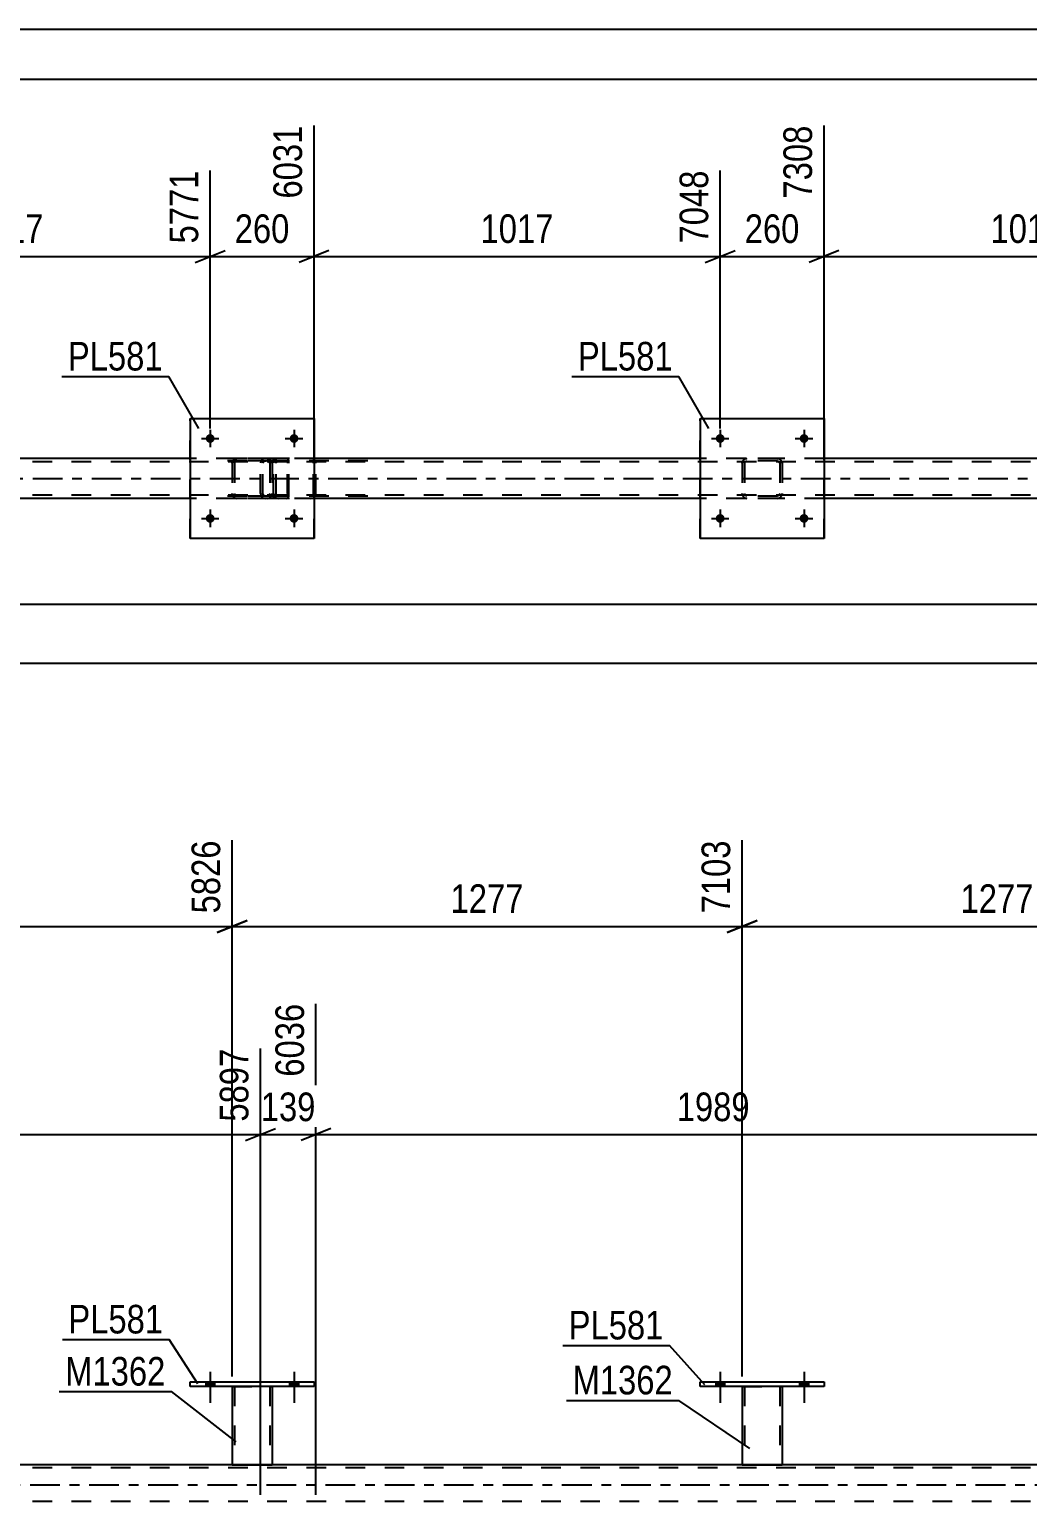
# Model space of a CAD drawing. Header units: millimetres. Extents: x 0 to 841, y 0 to 594.
# Drawn here: x 252.5 to 352.5, y 446.6 to 594 of the extents above; entities that cross this region are included whole.
import ezdxf

# ---------------------------------------------------------------- set-up
doc = ezdxf.new("R2010")
doc.units = ezdxf.units.MM
doc.linetypes.add('DXK_LINE_DOT2', pattern=[3.9198, 1.9599, -1.9599])
doc.linetypes.add('DXK_LINE_DOT3', pattern=[5.9187, 2.979, -0.9799, 0.9799, -0.9799])
doc.styles.add('Arial Narrow', font='ARIALN.TTF', dxfattribs={"height": 0.2})

# ---------------------------------------------------------------- blocks, each defined once
blk = doc.blocks.new('Unknown-232924980-1133')
at = {"color": 5, "linetype": 'Continuous'}
for p, q in [((841, 594), (0, 594)), ((836, 589), (5, 589))]:
    blk.add_line(p, q, dxfattribs=at)
blk = doc.blocks.new('Part-232924980-11372 - 11367')
at = {"color": 7, "linetype": 'DXK_LINE_DOT2'}
for p, q in [((277.01, 550.74), (276.98, 550.56)), ((276.98, 547.52), (276.98, 550.56)), ((277.23, 550.56), (277.25, 550.65)), ((277.23, 547.52), (277.23, 550.56)), ((277.25, 550.65), (277.31, 550.73)), ((277.49, 551.04), (277.29, 551)), ((277.31, 550.73), (277.39, 550.78)), ((277.39, 550.78), (277.49, 550.8)), ((286.42, 551.04), (277.49, 551.04)), ((286.42, 550.8), (277.49, 550.8)), ((280.92, 551), (280.72, 551.04)), ((280.72, 550.8), (280.82, 550.78)), ((280.82, 550.78), (280.9, 550.73)), ((280.9, 550.73), (280.96, 550.65)), ((280.96, 550.65), (280.98, 550.56)), ((280.98, 547.52), (280.98, 550.56)), ((281.21, 550.64), (281.19, 550.74)), ((281.23, 550.56), (281.21, 550.64)), ((281.23, 547.52), (281.23, 550.56)), ((276.98, 547.52), (277.01, 547.33)), ((277.25, 547.43), (277.23, 547.52)), ((277.31, 547.35), (277.25, 547.43)), ((277.29, 547.07), (277.49, 547.04)), ((277.39, 547.3), (277.31, 547.35)), ((277.49, 547.28), (277.39, 547.3)), ((286.42, 547.28), (277.49, 547.28)), ((286.42, 547.04), (277.49, 547.04)), ((280.82, 547.3), (280.72, 547.28)), ((280.72, 547.04), (280.92, 547.07)), ((280.9, 547.35), (280.82, 547.3)), ((280.96, 547.43), (280.9, 547.35)), ((280.98, 547.52), (280.96, 547.43)), ((281.19, 547.33), (281.21, 547.43)), ((281.21, 547.43), (281.23, 547.52))]:
    blk.add_line(p, q, dxfattribs=at)
for centre, start, end in [((277.47, 550.54), 110.7583, 155.68), ((280.74, 550.54), 24.32, 69.2417), ((277.47, 547.54), 204.32, 249.2417)]:
    blk.add_arc(centre, 0.496, start, end, dxfattribs=at)
blk = doc.blocks.new('Part-232924980-11373 - 11367')
at = {"color": 7, "linetype": 'DXK_LINE_DOT2'}
for p, q in [((278.25, 551.04), (271.28, 551.04)), ((278.25, 550.8), (271.28, 550.8)), ((275.7, 550.74), (275.66, 550.56)), ((275.66, 547.52), (275.66, 550.56)), ((275.91, 550.56), (275.93, 550.65)), ((275.91, 547.52), (275.91, 550.56)), ((275.93, 550.65), (275.98, 550.73)), ((276.16, 551.04), (275.97, 551)), ((275.98, 550.73), (276.06, 550.78)), ((276.06, 550.78), (276.16, 550.8)), ((276.98, 550.8), (276.98, 551.04)), ((278.36, 551), (278.25, 551.04)), ((278.25, 550.8), (278.3, 550.78)), ((278.3, 550.78), (278.35, 550.73)), ((278.35, 550.73), (278.38, 550.65)), ((278.44, 550.9), (278.36, 551)), ((278.38, 550.65), (278.39, 550.56)), ((278.39, 547.52), (278.39, 550.56)), ((278.5, 550.74), (278.44, 550.9)), ((278.52, 550.56), (278.5, 550.74)), ((278.52, 547.52), (278.52, 550.56)), ((278.25, 547.28), (271.28, 547.28)), ((278.25, 547.04), (271.28, 547.04)), ((275.66, 547.52), (275.7, 547.33)), ((275.93, 547.43), (275.91, 547.52)), ((275.98, 547.35), (275.93, 547.43)), ((275.97, 547.07), (276.16, 547.04)), ((276.06, 547.3), (275.98, 547.35)), ((276.16, 547.28), (276.06, 547.3)), ((276.98, 547.04), (276.98, 547.28)), ((278.3, 547.3), (278.25, 547.28)), ((278.25, 547.04), (278.36, 547.07)), ((278.35, 547.35), (278.3, 547.3)), ((278.38, 547.43), (278.35, 547.35)), ((278.36, 547.07), (278.44, 547.18)), ((278.39, 547.52), (278.38, 547.43)), ((278.44, 547.18), (278.5, 547.33)), ((278.5, 547.33), (278.52, 547.52))]:
    blk.add_line(p, q, dxfattribs=at)
for centre, start, end in [((276.15, 550.54), 111.1941, 156.1506), ((276.15, 547.53), 203.8494, 248.8059)]:
    blk.add_arc(centre, 0.492, start, end, dxfattribs=at)
blk = doc.blocks.new('Part-232924980-11456 - 11367')
at = {"color": 7, "linetype": 'DXK_LINE_DOT2'}
for p, q in [((760.45, 550.72), (39.78, 550.72)), ((281.03, 551.04), (268.63, 551.04)), ((332.11, 551.04), (319.71, 551.04)), ((760.45, 547.36), (39.78, 547.36)), ((281.03, 547.04), (268.63, 547.04)), ((332.11, 547.04), (319.71, 547.04))]:
    blk.add_line(p, q, dxfattribs=at)
at = {"color": 2, "linetype": 'Continuous'}
for p, q in [((268.63, 551.04), (229.95, 551.04)), ((319.71, 551.04), (281.03, 551.04)), ((370.79, 551.04), (332.11, 551.04)), ((268.63, 547.04), (229.95, 547.04)), ((319.71, 547.04), (281.03, 547.04)), ((370.79, 547.04), (332.11, 547.04))]:
    blk.add_line(p, q, dxfattribs=at)
at = {"color": 7, "linetype": 'DXK_LINE_DOT3'}
blk.add_line((39.78, 549.04), (760.45, 549.04), dxfattribs=at)
blk = doc.blocks.new('Part-232924980-32456 - 11367')
at = {"color": 2, "linetype": 'Continuous'}
for p, q in [((319.71, 555.04), (319.71, 543.04)), ((319.71, 555.04), (332.11, 555.04)), ((332.11, 555.04), (332.11, 543.04)), ((332.11, 543.04), (319.71, 543.04))]:
    blk.add_line(p, q, dxfattribs=at)
at = {"color": 7, "linetype": 'DXK_LINE_DOT2'}
for p, q in [((319.71, 543.04), (319.71, 555.04)), ((332.11, 543.04), (332.11, 555.04))]:
    blk.add_line(p, q, dxfattribs=at)
blk = doc.blocks.new('Part-232924980-32453 - 11367')
at = {"color": 7, "linetype": 'DXK_LINE_DOT2'}
for p, q in [((272.83, 550.56), (272.87, 550.74)), ((272.87, 550.74), (272.83, 550.56)), ((272.83, 550.56), (272.83, 547.52)), ((273.07, 550.56), (273.09, 550.65)), ((273.07, 550.56), (273.07, 547.52)), ((273.09, 550.65), (273.14, 550.73)), ((273.13, 551), (273.31, 551.04)), ((273.31, 551.04), (273.13, 551)), ((273.14, 550.73), (273.22, 550.78)), ((273.22, 550.78), (273.31, 550.8)), ((276.35, 551.04), (273.31, 551.04)), ((276.35, 550.8), (273.31, 550.8)), ((276.35, 551.04), (276.53, 551)), ((276.53, 551), (276.35, 551.04)), ((276.35, 550.8), (276.44, 550.78)), ((276.44, 550.78), (276.52, 550.73)), ((276.52, 550.73), (276.57, 550.65)), ((276.57, 550.65), (276.59, 550.56)), ((276.59, 550.56), (276.59, 547.52)), ((276.79, 550.74), (276.83, 550.56)), ((276.83, 550.56), (276.79, 550.74)), ((276.83, 550.56), (276.83, 547.52)), ((272.87, 547.33), (272.83, 547.52)), ((272.83, 547.52), (272.87, 547.33)), ((273.09, 547.43), (273.07, 547.52)), ((273.14, 547.35), (273.09, 547.43)), ((273.31, 547.04), (273.13, 547.07)), ((273.13, 547.07), (273.31, 547.04)), ((273.22, 547.3), (273.14, 547.35)), ((273.31, 547.28), (273.22, 547.3)), ((276.35, 547.28), (273.31, 547.28)), ((276.35, 547.04), (273.31, 547.04)), ((276.44, 547.3), (276.35, 547.28)), ((276.53, 547.07), (276.35, 547.04)), ((276.35, 547.04), (276.53, 547.07)), ((276.52, 547.35), (276.44, 547.3)), ((276.57, 547.43), (276.52, 547.35)), ((276.59, 547.52), (276.57, 547.43)), ((276.83, 547.52), (276.79, 547.33)), ((276.79, 547.33), (276.83, 547.52))]:
    blk.add_line(p, q, dxfattribs=at)
at = {"color": 7, "linetype": 'DXK_LINE_DOT3'}
blk.add_line((274.83, 549.04), (274.83, 549.04), dxfattribs=at)
at = {"color": 7, "linetype": 'DXK_LINE_DOT2'}
for centre, start, end in [((273.31, 550.56), 112.5, 157.5), ((273.31, 550.56), 112.5, 157.5), ((276.35, 550.56), 22.5, 67.5), ((276.35, 550.56), 22.5, 67.5), ((273.31, 547.52), 202.5, 247.5), ((273.31, 547.52), 202.5, 247.5), ((276.35, 547.52), 292.5, 337.5), ((276.35, 547.52), 292.5, 337.5)]:
    blk.add_arc(centre, 0.48, start, end, dxfattribs=at)
blk = doc.blocks.new('Part-232924980-32454 - 11367')
at = {"color": 2, "linetype": 'Continuous'}
for p, q in [((268.63, 555.04), (268.63, 543.04)), ((268.63, 555.04), (281.03, 555.04)), ((281.03, 555.04), (281.03, 543.04)), ((281.03, 543.04), (268.63, 543.04))]:
    blk.add_line(p, q, dxfattribs=at)
at = {"color": 7, "linetype": 'DXK_LINE_DOT2'}
for p, q in [((268.63, 543.04), (268.63, 555.04)), ((281.03, 543.04), (281.03, 555.04))]:
    blk.add_line(p, q, dxfattribs=at)
blk = doc.blocks.new('Part-232924980-32455 - 11367')
at = {"color": 7, "linetype": 'DXK_LINE_DOT2'}
for p, q in [((323.91, 550.56), (323.95, 550.74)), ((323.95, 550.74), (323.91, 550.56)), ((323.91, 550.56), (323.91, 547.52)), ((324.15, 550.56), (324.17, 550.65)), ((324.15, 550.56), (324.15, 547.52)), ((324.17, 550.65), (324.22, 550.73)), ((324.21, 551), (324.39, 551.04)), ((324.39, 551.04), (324.21, 551)), ((324.22, 550.73), (324.3, 550.78)), ((324.3, 550.78), (324.39, 550.8)), ((327.43, 551.04), (324.39, 551.04)), ((327.43, 550.8), (324.39, 550.8)), ((327.43, 551.04), (327.61, 551)), ((327.61, 551), (327.43, 551.04)), ((327.43, 550.8), (327.52, 550.78)), ((327.52, 550.78), (327.6, 550.73)), ((327.6, 550.73), (327.65, 550.65)), ((327.65, 550.65), (327.67, 550.56)), ((327.67, 550.56), (327.67, 547.52)), ((327.87, 550.74), (327.91, 550.56)), ((327.91, 550.56), (327.87, 550.74)), ((327.91, 550.56), (327.91, 547.52)), ((323.95, 547.33), (323.91, 547.52)), ((323.91, 547.52), (323.95, 547.33)), ((324.17, 547.43), (324.15, 547.52)), ((324.22, 547.35), (324.17, 547.43)), ((324.39, 547.04), (324.21, 547.07)), ((324.21, 547.07), (324.39, 547.04)), ((324.3, 547.3), (324.22, 547.35)), ((324.39, 547.28), (324.3, 547.3)), ((327.43, 547.28), (324.39, 547.28)), ((327.43, 547.04), (324.39, 547.04)), ((327.52, 547.3), (327.43, 547.28)), ((327.61, 547.07), (327.43, 547.04)), ((327.43, 547.04), (327.61, 547.07)), ((327.6, 547.35), (327.52, 547.3)), ((327.65, 547.43), (327.6, 547.35)), ((327.67, 547.52), (327.65, 547.43)), ((327.91, 547.52), (327.87, 547.33)), ((327.87, 547.33), (327.91, 547.52))]:
    blk.add_line(p, q, dxfattribs=at)
at = {"color": 7, "linetype": 'DXK_LINE_DOT3'}
blk.add_line((325.91, 549.04), (325.91, 549.04), dxfattribs=at)
at = {"color": 7, "linetype": 'DXK_LINE_DOT2'}
for centre, start, end in [((324.39, 550.56), 112.5, 157.5), ((324.39, 550.56), 112.5, 157.5), ((327.43, 550.56), 22.5, 67.5), ((327.43, 550.56), 22.5, 67.5), ((324.39, 547.52), 202.5, 247.5), ((324.39, 547.52), 202.5, 247.5), ((327.43, 547.52), 292.5, 337.5), ((327.43, 547.52), 292.5, 337.5)]:
    blk.add_arc(centre, 0.48, start, end, dxfattribs=at)
blk = doc.blocks.new('Bolt-232924980-32482 - 11367')
at = {"linetype": 'Continuous'}
for points in [[(271.07, 545.04, -1), (270.19, 545.04, -1)], [(279.47, 545.04, -1), (278.59, 545.04, -1)]]:
    blk.add_hatch(color=1, dxfattribs=at).paths.add_polyline_path(points)
at = {"color": 1, "linetype": 'Continuous'}
for p, q in [((270.63, 545.92), (270.63, 544.16)), ((279.03, 545.92), (279.03, 544.16)), ((269.75, 545.04), (271.51, 545.04)), ((278.15, 545.04), (279.91, 545.04))]:
    blk.add_line(p, q, dxfattribs=at)
blk = doc.blocks.new('Bolt-232924980-32483 - 11367')
at = {"linetype": 'Continuous'}
for points in [[(271.07, 553.04, -1), (270.19, 553.04, -1)], [(279.47, 553.04, -1), (278.59, 553.04, -1)]]:
    blk.add_hatch(color=1, dxfattribs=at).paths.add_polyline_path(points)
at = {"color": 1, "linetype": 'Continuous'}
for p, q in [((269.75, 553.04), (271.51, 553.04)), ((270.63, 553.92), (270.63, 552.16)), ((278.15, 553.04), (279.91, 553.04)), ((279.03, 553.92), (279.03, 552.16))]:
    blk.add_line(p, q, dxfattribs=at)
blk = doc.blocks.new('Bolt-232924980-32484 - 11367')
at = {"linetype": 'Continuous'}
for points in [[(322.15, 545.04, -1), (321.27, 545.04, -1)], [(330.55, 545.04, -1), (329.67, 545.04, -1)]]:
    blk.add_hatch(color=1, dxfattribs=at).paths.add_polyline_path(points)
at = {"color": 1, "linetype": 'Continuous'}
for p, q in [((321.71, 545.92), (321.71, 544.16)), ((330.11, 545.92), (330.11, 544.16)), ((320.83, 545.04), (322.59, 545.04)), ((329.23, 545.04), (330.99, 545.04))]:
    blk.add_line(p, q, dxfattribs=at)
blk = doc.blocks.new('Bolt-232924980-32485 - 11367')
at = {"linetype": 'Continuous'}
for points in [[(322.15, 553.04, -1), (321.27, 553.04, -1)], [(330.55, 553.04, -1), (329.67, 553.04, -1)]]:
    blk.add_hatch(color=1, dxfattribs=at).paths.add_polyline_path(points)
at = {"color": 1, "linetype": 'Continuous'}
for p, q in [((320.83, 553.04), (322.59, 553.04)), ((321.71, 553.92), (321.71, 552.16)), ((329.23, 553.04), (330.99, 553.04)), ((330.11, 553.92), (330.11, 552.16))]:
    blk.add_line(p, q, dxfattribs=at)
blk = doc.blocks.new('Part-232924980-32821 - 2334')
at = {"color": 2, "linetype": 'Continuous'}
for p, q in [((268.63, 458.12), (268.63, 458.6)), ((268.63, 458.6), (281.03, 458.6)), ((281.03, 458.6), (281.03, 458.12)), ((281.03, 458.12), (268.63, 458.12))]:
    blk.add_line(p, q, dxfattribs=at)
blk = doc.blocks.new('Part-232924980-32820 - 2334')
at = {"color": 2, "linetype": 'Continuous'}
for p, q in [((272.83, 458.12), (272.83, 450.28)), ((276.83, 458.12), (276.83, 450.28)), ((272.83, 450.28), (276.83, 450.28))]:
    blk.add_line(p, q, dxfattribs=at)
at = {"color": 7, "linetype": 'DXK_LINE_DOT2'}
for p, q in [((272.83, 458.12), (276.83, 458.12)), ((272.83, 458.12), (272.83, 458.12)), ((272.83, 458.12), (272.83, 458.12)), ((273.07, 458.12), (273.07, 450.28)), ((276.59, 458.12), (276.59, 450.28)), ((276.83, 458.12), (276.83, 458.12)), ((276.83, 458.12), (276.83, 458.12)), ((276.53, 450.28), (276.57, 450.28)), ((276.53, 450.28), (276.57, 450.28)), ((276.57, 450.28), (276.59, 450.28)), ((276.57, 450.28), (276.59, 450.28))]:
    blk.add_line(p, q, dxfattribs=at)
blk = doc.blocks.new('Part-232924980-2518 - 2334')
at = {"color": 2, "linetype": 'Continuous'}
blk.add_line((760.45, 450.28), (98.71, 450.28), dxfattribs=at)
at = {"color": 7, "linetype": 'DXK_LINE_DOT2'}
for p, q in [((760.45, 449.96), (98.71, 449.96)), ((760.45, 446.6), (98.71, 446.6))]:
    blk.add_line(p, q, dxfattribs=at)
at = {"color": 7, "linetype": 'DXK_LINE_DOT3'}
blk.add_line((98.71, 448.28), (760.45, 448.28), dxfattribs=at)
blk = doc.blocks.new('Part-232924980-32822 - 2334')
at = {"color": 2, "linetype": 'Continuous'}
for p, q in [((323.91, 458.12), (323.91, 450.28)), ((327.91, 458.12), (327.91, 450.28)), ((323.91, 450.28), (327.91, 450.28))]:
    blk.add_line(p, q, dxfattribs=at)
at = {"color": 7, "linetype": 'DXK_LINE_DOT2'}
for p, q in [((323.91, 458.12), (327.91, 458.12)), ((323.91, 458.12), (323.91, 458.12)), ((323.91, 458.12), (323.91, 458.12)), ((324.15, 458.12), (324.15, 450.28)), ((327.67, 458.12), (327.67, 450.28)), ((327.91, 458.12), (327.91, 458.12)), ((327.91, 458.12), (327.91, 458.12)), ((327.61, 450.28), (327.65, 450.28)), ((327.61, 450.28), (327.65, 450.28)), ((327.65, 450.28), (327.67, 450.28)), ((327.65, 450.28), (327.67, 450.28))]:
    blk.add_line(p, q, dxfattribs=at)
blk = doc.blocks.new('Part-232924980-32823 - 2334')
at = {"color": 2, "linetype": 'Continuous'}
for p, q in [((319.71, 458.12), (319.71, 458.6)), ((319.71, 458.6), (332.11, 458.6)), ((332.11, 458.6), (332.11, 458.12)), ((332.11, 458.12), (319.71, 458.12))]:
    blk.add_line(p, q, dxfattribs=at)
blk = doc.blocks.new('Bolt-232924980-32849 - 2334')
at = {"linetype": 'Continuous'}
for points in [[(270.19, 458.12), (271.07, 458.12), (271.07, 458.6), (270.19, 458.6)], [(278.59, 458.12), (279.47, 458.12), (279.47, 458.6), (278.59, 458.6)]]:
    blk.add_hatch(color=1, dxfattribs=at).paths.add_polyline_path(points)
at = {"color": 1, "linetype": 'Continuous'}
for p, q in [((270.19, 458.6), (270.19, 458.12)), ((270.63, 459.6), (270.63, 456.48)), ((271.07, 458.6), (271.07, 458.12)), ((278.59, 458.6), (278.59, 458.12)), ((279.03, 459.6), (279.03, 456.48)), ((279.47, 458.6), (279.47, 458.12))]:
    blk.add_line(p, q, dxfattribs=at)
blk = doc.blocks.new('Bolt-232924980-32850 - 2334')
at = {"linetype": 'Continuous'}
for points in [[(270.19, 458.12), (271.07, 458.12), (271.07, 458.6), (270.19, 458.6)], [(278.59, 458.12), (279.47, 458.12), (279.47, 458.6), (278.59, 458.6)]]:
    blk.add_hatch(color=1, dxfattribs=at).paths.add_polyline_path(points)
at = {"color": 1, "linetype": 'Continuous'}
for p, q in [((270.19, 458.6), (270.19, 458.12)), ((270.63, 459.6), (270.63, 456.48)), ((271.07, 458.6), (271.07, 458.12)), ((278.59, 458.6), (278.59, 458.12)), ((279.03, 459.6), (279.03, 456.48)), ((279.47, 458.6), (279.47, 458.12))]:
    blk.add_line(p, q, dxfattribs=at)
blk = doc.blocks.new('Bolt-232924980-32851 - 2334')
at = {"linetype": 'Continuous'}
for points in [[(321.27, 458.12), (322.15, 458.12), (322.15, 458.6), (321.27, 458.6)], [(329.67, 458.12), (330.55, 458.12), (330.55, 458.6), (329.67, 458.6)]]:
    blk.add_hatch(color=1, dxfattribs=at).paths.add_polyline_path(points)
at = {"color": 1, "linetype": 'Continuous'}
for p, q in [((321.27, 458.6), (321.27, 458.12)), ((321.71, 459.6), (321.71, 456.48)), ((322.15, 458.6), (322.15, 458.12)), ((329.67, 458.6), (329.67, 458.12)), ((330.11, 459.6), (330.11, 456.48)), ((330.55, 458.6), (330.55, 458.12))]:
    blk.add_line(p, q, dxfattribs=at)
blk = doc.blocks.new('Bolt-232924980-32852 - 2334')
at = {"linetype": 'Continuous'}
for points in [[(321.27, 458.12), (322.15, 458.12), (322.15, 458.6), (321.27, 458.6)], [(329.67, 458.12), (330.55, 458.12), (330.55, 458.6), (329.67, 458.6)]]:
    blk.add_hatch(color=1, dxfattribs=at).paths.add_polyline_path(points)
at = {"color": 1, "linetype": 'Continuous'}
for p, q in [((321.27, 458.6), (321.27, 458.12)), ((321.71, 459.6), (321.71, 456.48)), ((322.15, 458.6), (322.15, 458.12)), ((329.67, 458.6), (329.67, 458.12)), ((330.11, 459.6), (330.11, 456.48)), ((330.55, 458.6), (330.55, 458.12))]:
    blk.add_line(p, q, dxfattribs=at)
blk = doc.blocks.new('StraightDimension-232924980-16162 - 11367')
at = {"color": 7, "linetype": 'Continuous'}
blk.add_line((39.78, 536.44), (760.45, 536.44), dxfattribs=at)
blk = doc.blocks.new('StraightDimension-232924980-35670 - 11367')
at = {"color": 7, "linetype": 'Continuous'}
for p, q in [((332.11, 552.04), (332.11, 584.39)), ((321.71, 554.04), (321.71, 579.89)), ((320.21, 570.67), (323.21, 571.87)), ((321.71, 571.27), (332.11, 571.27)), ((333.61, 571.87), (330.61, 570.67))]:
    blk.add_line(p, q, dxfattribs=at)
at = {"color": 0}
blk.add_wipeout([(330.25, 572.02), (330.25, 576.22), (323.57, 576.22), (323.57, 572.02)], dxfattribs=at)
at = {"color": 3, "style": 'Arial Narrow'}
blk.add_text('260', height=2.863, dxfattribs=at).set_placement((324.17, 572.62))
at = {"color": 0, "linetype": 'Continuous'}
blk.add_wipeout([(331.51, 584.99), (327.31, 584.99), (327.31, 576.47), (331.51, 576.47)], dxfattribs=at)
at = {"color": 3, "linetype": 'Continuous', "style": 'Arial Narrow'}
blk.add_text('7308', height=2.863, rotation=90.0002, dxfattribs=at).set_placement((330.91, 577.07))
blk = doc.blocks.new('StraightDimension-232924980-35553 - 11367')
at = {"color": 7, "linetype": 'Continuous'}
blk.add_line((39.14, 530.54), (761.09, 530.54), dxfattribs=at)
blk = doc.blocks.new('StraightDimension-232924980-35669 - 11367')
at = {"color": 7, "linetype": 'Continuous'}
for p, q in [((332.11, 552.04), (332.11, 584.39)), ((372.79, 554.04), (372.79, 579.89)), ((333.61, 571.87), (330.61, 570.67)), ((332.11, 571.27), (372.79, 571.27)), ((371.29, 570.67), (374.29, 571.87))]:
    blk.add_line(p, q, dxfattribs=at)
at = {"color": 0}
blk.add_wipeout([(356.71, 572.02), (356.71, 576.22), (348.19, 576.22), (348.19, 572.02)], dxfattribs=at)
at = {"color": 3, "style": 'Arial Narrow'}
blk.add_text('1017', height=2.863, dxfattribs=at).set_placement((348.79, 572.62))
at = {"color": 0, "linetype": 'Continuous'}
blk.add_wipeout([(372.19, 580.49), (367.99, 580.49), (367.99, 571.97), (372.19, 571.97)], dxfattribs=at)
at = {"color": 3, "linetype": 'Continuous', "style": 'Arial Narrow'}
blk.add_text('8325', height=2.863, rotation=90.0002, dxfattribs=at).set_placement((371.59, 572.57))
blk = doc.blocks.new('StraightDimension-232924980-35671 - 11367')
at = {"color": 7, "linetype": 'Continuous'}
for p, q in [((281.03, 552.04), (281.03, 584.39)), ((321.71, 554.04), (321.71, 579.89)), ((282.53, 571.87), (279.53, 570.67)), ((281.03, 571.27), (321.71, 571.27)), ((320.21, 570.67), (323.21, 571.87))]:
    blk.add_line(p, q, dxfattribs=at)
at = {"color": 0}
blk.add_wipeout([(305.63, 572.02), (305.63, 576.22), (297.11, 576.22), (297.11, 572.02)], dxfattribs=at)
at = {"color": 3, "style": 'Arial Narrow'}
blk.add_text('1017', height=2.863, dxfattribs=at).set_placement((297.71, 572.62))
at = {"color": 0, "linetype": 'Continuous'}
blk.add_wipeout([(321.11, 580.49), (316.91, 580.49), (316.91, 571.97), (321.11, 571.97)], dxfattribs=at)
at = {"color": 3, "linetype": 'Continuous', "style": 'Arial Narrow'}
blk.add_text('7048', height=2.863, rotation=90.0002, dxfattribs=at).set_placement((320.51, 572.57))
blk = doc.blocks.new('StraightDimension-232924980-35672 - 11367')
at = {"color": 7, "linetype": 'Continuous'}
for p, q in [((281.03, 552.04), (281.03, 584.39)), ((270.63, 554.04), (270.63, 579.89)), ((269.13, 570.67), (272.13, 571.87)), ((270.63, 571.27), (281.03, 571.27)), ((282.53, 571.87), (279.53, 570.67))]:
    blk.add_line(p, q, dxfattribs=at)
at = {"color": 0}
blk.add_wipeout([(279.17, 572.02), (279.17, 576.22), (272.49, 576.22), (272.49, 572.02)], dxfattribs=at)
at = {"color": 3, "style": 'Arial Narrow'}
blk.add_text('260', height=2.863, dxfattribs=at).set_placement((273.09, 572.62))
at = {"color": 0, "linetype": 'Continuous'}
blk.add_wipeout([(280.43, 584.99), (276.23, 584.99), (276.23, 576.47), (280.43, 576.47)], dxfattribs=at)
at = {"color": 3, "linetype": 'Continuous', "style": 'Arial Narrow'}
blk.add_text('6031', height=2.863, rotation=90.0002, dxfattribs=at).set_placement((279.83, 577.07))
blk = doc.blocks.new('StraightDimension-232924980-35673 - 11367')
at = {"color": 7, "linetype": 'Continuous'}
for p, q in [((229.95, 552.04), (229.95, 584.39)), ((270.63, 554.04), (270.63, 579.89)), ((231.45, 571.87), (228.45, 570.67)), ((229.95, 571.27), (270.63, 571.27)), ((269.13, 570.67), (272.13, 571.87))]:
    blk.add_line(p, q, dxfattribs=at)
at = {"color": 0}
blk.add_wipeout([(254.54, 572.02), (254.54, 576.22), (246.03, 576.22), (246.03, 572.02)], dxfattribs=at)
at = {"color": 3, "style": 'Arial Narrow'}
blk.add_text('1017', height=2.863, dxfattribs=at).set_placement((246.63, 572.62))
at = {"color": 0, "linetype": 'Continuous'}
blk.add_wipeout([(270.03, 580.49), (265.83, 580.49), (265.83, 571.97), (270.03, 571.97)], dxfattribs=at)
at = {"color": 3, "linetype": 'Continuous', "style": 'Arial Narrow'}
blk.add_text('5771', height=2.863, rotation=90.0002, dxfattribs=at).set_placement((269.43, 572.57))
blk = doc.blocks.new('StraightDimension-232924980-10075 - 2334')
at = {"color": 7, "linetype": 'Continuous'}
for p, q in [((281.23, 447.28), (281.23, 496.45)), ((360.79, 447.28), (360.79, 491.95)), ((282.73, 483.94), (279.73, 482.74)), ((359.29, 482.74), (362.29, 483.94)), ((281.23, 483.34), (360.79, 483.34))]:
    blk.add_line(p, q, dxfattribs=at)
at = {"color": 0}
blk.add_wipeout([(325.27, 484.09), (325.27, 488.29), (316.76, 488.29), (316.76, 484.09)], dxfattribs=at)
at = {"color": 3, "style": 'Arial Narrow'}
blk.add_text('1989', height=2.863, dxfattribs=at).set_placement((317.36, 484.69))
at = {"color": 0, "linetype": 'Continuous'}
blk.add_wipeout([(360.19, 492.55), (355.99, 492.55), (355.99, 484.04), (360.19, 484.04)], dxfattribs=at)
at = {"color": 3, "linetype": 'Continuous', "style": 'Arial Narrow'}
blk.add_text('8025', height=2.863, rotation=90.0002, dxfattribs=at).set_placement((359.59, 484.64))
blk = doc.blocks.new('StraightDimension-232924980-36416 - 2334')
at = {"color": 7, "linetype": 'Continuous'}
for p, q in [((323.91, 459.12), (323.91, 512.81)), ((374.99, 459.12), (374.99, 512.81)), ((325.41, 504.79), (322.41, 503.59)), ((323.91, 504.19), (374.99, 504.19)), ((373.49, 503.59), (376.49, 504.79))]:
    blk.add_line(p, q, dxfattribs=at)
at = {"color": 0}
blk.add_wipeout([(353.71, 504.94), (353.71, 509.14), (345.19, 509.14), (345.19, 504.94)], dxfattribs=at)
at = {"color": 3, "style": 'Arial Narrow'}
blk.add_text('1277', height=2.863, dxfattribs=at).set_placement((345.79, 505.54))
at = {"color": 0, "linetype": 'Continuous'}
blk.add_wipeout([(374.39, 513.41), (370.19, 513.41), (370.19, 504.89), (374.39, 504.89)], dxfattribs=at)
at = {"color": 3, "linetype": 'Continuous', "style": 'Arial Narrow'}
blk.add_text('8380', height=2.863, rotation=90.0002, dxfattribs=at).set_placement((373.79, 505.49))
blk = doc.blocks.new('StraightDimension-232924980-10076 - 2334')
at = {"color": 7, "linetype": 'Continuous'}
for p, q in [((281.23, 447.28), (281.23, 496.45)), ((275.66, 447.28), (275.66, 491.95)), ((274.16, 482.74), (277.16, 483.94)), ((282.73, 483.94), (279.73, 482.74)), ((275.66, 483.34), (281.23, 483.34))]:
    blk.add_line(p, q, dxfattribs=at)
at = {"color": 0}
blk.add_wipeout([(281.79, 484.09), (281.79, 488.29), (275.1, 488.29), (275.1, 484.09)], dxfattribs=at)
at = {"color": 3, "style": 'Arial Narrow'}
blk.add_text('139', height=2.863, dxfattribs=at).set_placement((275.7, 484.69))
at = {"color": 0, "linetype": 'Continuous'}
blk.add_wipeout([(280.63, 497.05), (276.43, 497.05), (276.43, 488.54), (280.63, 488.54)], dxfattribs=at)
at = {"color": 3, "linetype": 'Continuous', "style": 'Arial Narrow'}
blk.add_text('6036', height=2.863, rotation=90.0002, dxfattribs=at).set_placement((280.03, 489.14))
blk = doc.blocks.new('StraightDimension-232924980-10077 - 2334')
at = {"color": 7, "linetype": 'Continuous'}
for p, q in [((196.1, 447.28), (196.1, 496.45)), ((275.66, 447.28), (275.66, 491.95)), ((197.6, 483.94), (194.6, 482.74)), ((274.16, 482.74), (277.16, 483.94)), ((196.1, 483.34), (275.66, 483.34))]:
    blk.add_line(p, q, dxfattribs=at)
at = {"color": 0}
blk.add_wipeout([(240.13, 484.09), (240.13, 488.29), (231.62, 488.29), (231.62, 484.09)], dxfattribs=at)
at = {"color": 3, "style": 'Arial Narrow'}
blk.add_text('1989', height=2.863, dxfattribs=at).set_placement((232.22, 484.69))
at = {"color": 0, "linetype": 'Continuous'}
blk.add_wipeout([(275.06, 492.55), (270.86, 492.55), (270.86, 484.04), (275.06, 484.04)], dxfattribs=at)
at = {"color": 3, "linetype": 'Continuous', "style": 'Arial Narrow'}
blk.add_text('5897', height=2.863, rotation=90.0002, dxfattribs=at).set_placement((274.46, 484.64))
blk = doc.blocks.new('StraightDimension-232924980-36417 - 2334')
at = {"color": 7, "linetype": 'Continuous'}
for p, q in [((272.83, 459.12), (272.83, 512.81)), ((323.91, 459.12), (323.91, 512.81)), ((274.33, 504.79), (271.33, 503.59)), ((272.83, 504.19), (323.91, 504.19)), ((322.41, 503.59), (325.41, 504.79))]:
    blk.add_line(p, q, dxfattribs=at)
at = {"color": 0}
blk.add_wipeout([(302.63, 504.94), (302.63, 509.14), (294.11, 509.14), (294.11, 504.94)], dxfattribs=at)
at = {"color": 3, "style": 'Arial Narrow'}
blk.add_text('1277', height=2.863, dxfattribs=at).set_placement((294.71, 505.54))
at = {"color": 0, "linetype": 'Continuous'}
blk.add_wipeout([(323.31, 513.41), (319.11, 513.41), (319.11, 504.89), (323.31, 504.89)], dxfattribs=at)
at = {"color": 3, "linetype": 'Continuous', "style": 'Arial Narrow'}
blk.add_text('7103', height=2.863, rotation=90.0002, dxfattribs=at).set_placement((322.71, 505.49))
blk = doc.blocks.new('StraightDimension-232924980-36418 - 2334')
at = {"color": 7, "linetype": 'Continuous'}
for p, q in [((221.75, 459.12), (221.75, 512.81)), ((272.83, 459.12), (272.83, 512.81)), ((223.25, 504.79), (220.25, 503.59)), ((221.75, 504.19), (272.83, 504.19)), ((271.33, 503.59), (274.33, 504.79))]:
    blk.add_line(p, q, dxfattribs=at)
at = {"color": 0}
blk.add_wipeout([(251.54, 504.94), (251.54, 509.14), (243.03, 509.14), (243.03, 504.94)], dxfattribs=at)
at = {"color": 3, "style": 'Arial Narrow'}
blk.add_text('1277', height=2.863, dxfattribs=at).set_placement((243.63, 505.54))
at = {"color": 0, "linetype": 'Continuous'}
blk.add_wipeout([(272.23, 513.41), (268.03, 513.41), (268.03, 504.89), (272.23, 504.89)], dxfattribs=at)
at = {"color": 3, "linetype": 'Continuous', "style": 'Arial Narrow'}
blk.add_text('5826', height=2.863, rotation=90.0002, dxfattribs=at).set_placement((271.63, 505.49))
blk = doc.blocks.new('Mark-232924980-35576 - 11367')
at = {"color": 0}
blk.add_wipeout([(265.88, 559.85), (265.88, 562.85), (256.38, 562.85), (256.38, 559.85)], dxfattribs=at)
blk.add_wipeout([(265.88, 559.85), (265.88, 562.85), (256.38, 562.85), (256.38, 559.85)], dxfattribs=at)
at = {"color": 30, "linetype": 'Continuous'}
for p in [(255.78, 559.25), (269.48, 554.05)]:
    blk.add_line(p, (266.48, 559.25), dxfattribs=at)
at = {"color": 3, "style": 'Arial Narrow'}
blk.add_text('PL581', height=2.863, dxfattribs=at).set_placement((256.38, 559.85))
blk = doc.blocks.new('Mark-232924980-35579 - 11367')
at = {"color": 0}
blk.add_wipeout([(316.96, 559.85), (316.96, 562.85), (307.46, 562.85), (307.46, 559.85)], dxfattribs=at)
blk.add_wipeout([(316.96, 559.85), (316.96, 562.85), (307.46, 562.85), (307.46, 559.85)], dxfattribs=at)
at = {"color": 30, "linetype": 'Continuous'}
for p in [(306.86, 559.25), (320.56, 554.05)]:
    blk.add_line(p, (317.56, 559.25), dxfattribs=at)
at = {"color": 3, "style": 'Arial Narrow'}
blk.add_text('PL581', height=2.863, dxfattribs=at).set_placement((307.46, 559.85))
blk = doc.blocks.new('Mark-232924980-36741 - 2334')
at = {"color": 0}
blk.add_wipeout([(266.16, 458.21), (266.16, 461.21), (256.11, 461.21), (256.11, 458.21)], dxfattribs=at)
blk.add_wipeout([(266.16, 458.21), (266.16, 461.21), (256.11, 461.21), (256.11, 458.21)], dxfattribs=at)
at = {"color": 30, "linetype": 'Continuous'}
for p in [(255.51, 457.61), (273.22, 452.57)]:
    blk.add_line(p, (266.76, 457.61), dxfattribs=at)
at = {"color": 3, "style": 'Arial Narrow'}
blk.add_text('M1362', height=2.863, dxfattribs=at).set_placement((256.11, 458.21))
blk = doc.blocks.new('Mark-232924980-36744 - 2334')
at = {"color": 0}
blk.add_wipeout([(265.93, 463.43), (265.93, 466.43), (256.43, 466.43), (256.43, 463.43)], dxfattribs=at)
blk.add_wipeout([(265.93, 463.43), (265.93, 466.43), (256.43, 466.43), (256.43, 463.43)], dxfattribs=at)
at = {"color": 30, "linetype": 'Continuous'}
for p in [(255.83, 462.83), (269.41, 458.38)]:
    blk.add_line(p, (266.53, 462.83), dxfattribs=at)
at = {"color": 3, "style": 'Arial Narrow'}
blk.add_text('PL581', height=2.863, dxfattribs=at).set_placement((256.43, 463.43))
blk = doc.blocks.new('Mark-232924980-36747 - 2334')
at = {"color": 0}
blk.add_wipeout([(316.98, 457.33), (316.98, 460.33), (306.93, 460.33), (306.93, 457.33)], dxfattribs=at)
blk.add_wipeout([(316.98, 457.33), (316.98, 460.33), (306.93, 460.33), (306.93, 457.33)], dxfattribs=at)
at = {"color": 30, "linetype": 'Continuous'}
for p in [(306.33, 456.73), (324.69, 451.9)]:
    blk.add_line(p, (317.58, 456.73), dxfattribs=at)
at = {"color": 3, "style": 'Arial Narrow'}
blk.add_text('M1362', height=2.863, dxfattribs=at).set_placement((306.93, 457.33))
blk = doc.blocks.new('Mark-232924980-36750 - 2334')
at = {"color": 0}
blk.add_wipeout([(316.05, 462.83), (316.05, 465.83), (306.54, 465.83), (306.54, 462.83)], dxfattribs=at)
blk.add_wipeout([(316.05, 462.83), (316.05, 465.83), (306.54, 465.83), (306.54, 462.83)], dxfattribs=at)
at = {"color": 30, "linetype": 'Continuous'}
for p in [(305.94, 462.23), (320.17, 458.29)]:
    blk.add_line(p, (316.65, 462.23), dxfattribs=at)
at = {"color": 3, "style": 'Arial Narrow'}
blk.add_text('PL581', height=2.863, dxfattribs=at).set_placement((306.54, 462.83))

msp = doc.modelspace()

# ---------------------------------------------------------------- block references
for name in ['Unknown-232924980-1133', 'Part-232924980-32454 - 11367', 'Part-232924980-32456 - 11367', 'Part-232924980-11456 - 11367', 'Bolt-232924980-32483 - 11367', 'Bolt-232924980-32485 - 11367', 'Part-232924980-11373 - 11367', 'Part-232924980-32453 - 11367', 'Part-232924980-11372 - 11367', 'Part-232924980-32455 - 11367', 'Bolt-232924980-32482 - 11367', 'Bolt-232924980-32484 - 11367', 'Part-232924980-32821 - 2334', 'Bolt-232924980-32849 - 2334', 'Bolt-232924980-32850 - 2334', 'Part-232924980-32823 - 2334', 'Bolt-232924980-32851 - 2334', 'Bolt-232924980-32852 - 2334', 'Part-232924980-32820 - 2334', 'Part-232924980-32822 - 2334', 'Part-232924980-2518 - 2334']:
    msp.add_blockref(name, (0, 0))

# ---------------------------------------------------------------- next in the draw order: block references
for name in ['StraightDimension-232924980-35670 - 11367', 'StraightDimension-232924980-16162 - 11367', 'StraightDimension-232924980-10075 - 2334']:
    msp.add_blockref(name, (0, 0))

# ---------------------------------------------------------------- next in the draw order: block references
for name in ['StraightDimension-232924980-35671 - 11367', 'StraightDimension-232924980-35669 - 11367', 'StraightDimension-232924980-35553 - 11367', 'StraightDimension-232924980-36416 - 2334', 'StraightDimension-232924980-10076 - 2334']:
    msp.add_blockref(name, (0, 0))

# ---------------------------------------------------------------- next in the draw order: block references
for name in ['StraightDimension-232924980-35672 - 11367', 'Mark-232924980-35579 - 11367', 'StraightDimension-232924980-10077 - 2334']:
    msp.add_blockref(name, (0, 0))

# ---------------------------------------------------------------- next in the draw order: block references
for name in ['StraightDimension-232924980-35673 - 11367', 'StraightDimension-232924980-36417 - 2334']:
    msp.add_blockref(name, (0, 0))

# ---------------------------------------------------------------- next in the draw order: block references
for name in ['Mark-232924980-35576 - 11367', 'StraightDimension-232924980-36418 - 2334', 'Mark-232924980-36747 - 2334']:
    msp.add_blockref(name, (0, 0))

# ---------------------------------------------------------------- next in the draw order: block references
for name in ['Mark-232924980-36750 - 2334', 'Mark-232924980-36741 - 2334']:
    msp.add_blockref(name, (0, 0))

# ---------------------------------------------------------------- next in the draw order: block references
msp.add_blockref('Mark-232924980-36744 - 2334', (0, 0))

doc.saveas('drawing.dxf')
